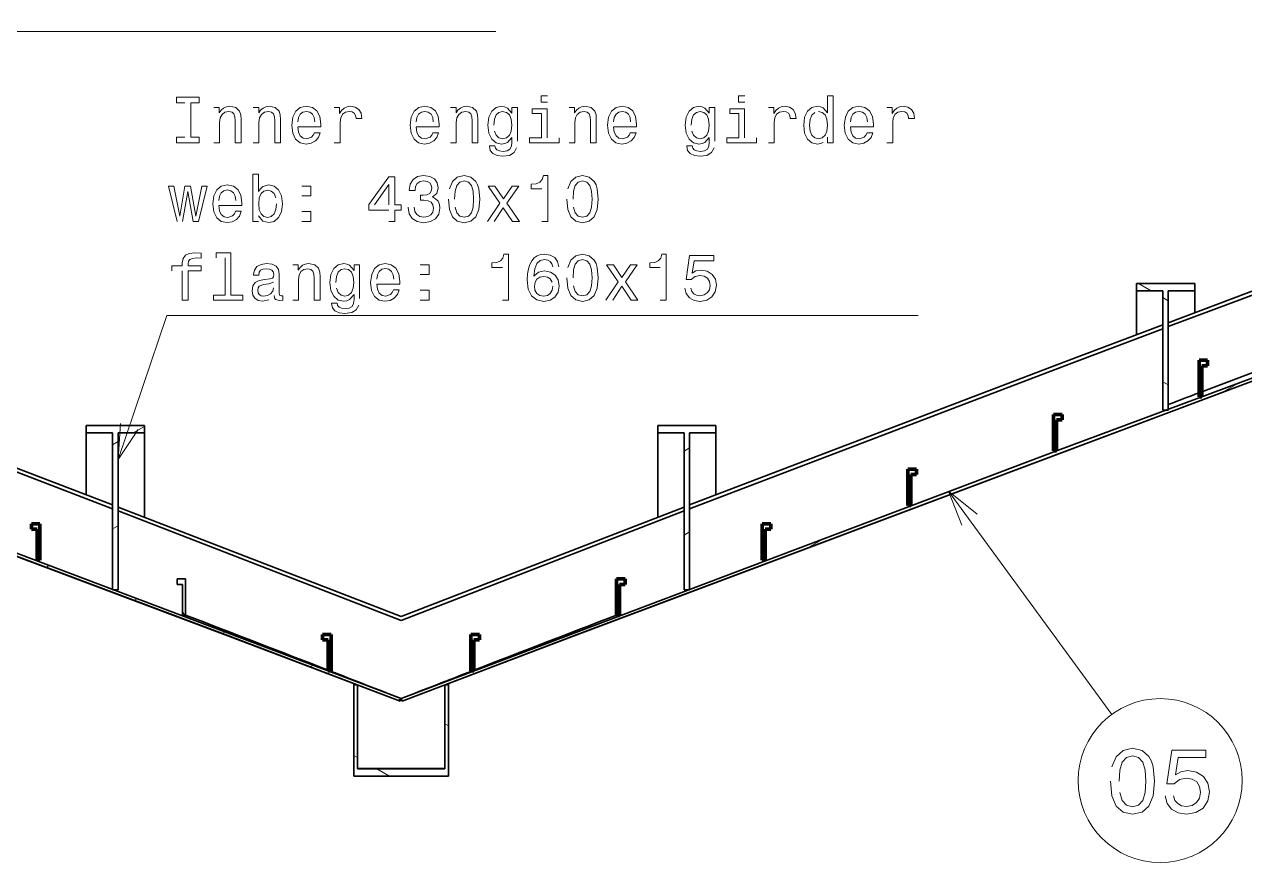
# Model space of a CAD drawing. Extents: x 4.9 to 101.6, y 45 to 121.
# Drawn here: x 47.74 to 76.24, y 44.98 to 64.55 of the extents above; entities that cross this region are included whole.
import ezdxf

# ---------------------------------------------------------------- set-up
doc = ezdxf.new("R2010")
doc.units = 0

msp = doc.modelspace()

# ---------------------------------------------------------------- linework, layer by layer
at = {"color": 7, "lineweight": 35}
for points in [[(74.458, 57.586), (76.678, 58.423), (77.482, 58.79), (77.942, 59.144), (78.662, 59.937), (79.335, 60.787), (84.398, 67.37), (90.04, 74.906)], [(74.458, 57.496), (76.584, 58.296), (77.491, 58.697), (78.093, 59.171), (78.807, 59.98), (79.417, 60.754), (84.561, 67.444), (90.125, 74.878)], [(21.276, 74.167), (30.406, 61.872), (32.522, 59.101), (33.521, 57.915), (34.372, 57.199), (35.034, 56.842), (36.263, 56.366), (52.554, 50.255), (56.513, 48.746)], [(21.276, 74.167), (30.406, 61.872), (32.522, 59.101), (33.521, 57.915), (34.372, 57.199), (35.034, 56.842), (36.263, 56.366), (52.552, 50.256), (56.513, 48.746)], [(21.331, 74.207), (30.46, 61.913), (32.597, 59.115), (33.582, 57.95), (34.276, 57.346), (34.99, 56.937), (35.975, 56.546), (41.207, 54.6), (56.538, 48.81)], [(21.331, 74.207), (30.46, 61.913), (32.597, 59.115), (33.582, 57.95), (34.276, 57.346), (34.99, 56.937), (35.975, 56.546), (41.207, 54.6), (56.538, 48.81)], [(91.744, 74.207), (82.615, 61.913), (80.479, 59.115), (79.493, 57.95), (78.8, 57.346), (78.086, 56.937), (77.101, 56.546), (71.868, 54.6), (56.538, 48.81)], [(91.744, 74.207), (82.615, 61.913), (80.479, 59.115), (79.493, 57.95), (78.8, 57.346), (78.086, 56.937), (77.101, 56.546), (71.868, 54.6), (56.538, 48.81)], [(91.799, 74.167), (82.67, 61.872), (80.553, 59.101), (79.555, 57.915), (78.703, 57.199), (78.042, 56.842), (76.812, 56.366), (60.521, 50.255), (56.562, 48.746)], [(91.799, 74.167), (82.67, 61.872), (80.553, 59.101), (79.555, 57.915), (78.703, 57.199), (78.042, 56.842), (76.812, 56.366), (60.526, 50.257), (56.562, 48.746)], [(38.745, 57.538), (45.564, 54.952), (49.799, 53.331)], [(38.745, 57.447), (45.741, 54.794), (49.799, 53.24)], [(63.276, 53.331), (72.02, 56.665), (74.33, 57.538)], [(63.276, 53.24), (71.98, 56.559), (74.33, 57.447)], [(75.244, 55.975), (77.134, 56.686), (77.225, 56.721), (77.668, 56.895), (77.899, 56.996), (78.087, 57.086), (78.273, 57.185), (78.437, 57.281), (78.578, 57.371)]]:
    msp.add_lwpolyline(points, dxfattribs=at)
at = {"color": 5, "lineweight": 13}
for points in [[(38.745, 57.576), (41.207, 64.388), (58.75, 64.388)], [(51.486, 61.918), (51.29, 61.918), (51.29, 61.79), (51.823, 61.79), (51.823, 61.918), (51.627, 61.918), (51.627, 62.724), (51.823, 62.724), (51.823, 62.852), (51.29, 62.852), (51.29, 62.724), (51.486, 62.724)], [(59.954, 62.889), (59.812, 62.889), (59.812, 62.736), (59.954, 62.736)], [(64.564, 62.889), (64.422, 62.889), (64.422, 62.736), (64.564, 62.736)], [(66.497, 61.917), (66.497, 61.79), (66.632, 61.79), (66.632, 62.889), (66.498, 62.889), (66.498, 62.486), (66.396, 62.603), (66.333, 62.63), (66.261, 62.641), (66.131, 62.61), (66.03, 62.525), (65.964, 62.387), (65.941, 62.202), (65.964, 62.016), (66.03, 61.877), (66.131, 61.79), (66.261, 61.76), (66.333, 61.771), (66.397, 61.799)], [(52.162, 61.79), (52.297, 61.79), (52.297, 62.264), (52.31, 62.373), (52.355, 62.453), (52.424, 62.502), (52.516, 62.52), (52.589, 62.505), (52.635, 62.463), (52.658, 62.395), (52.666, 62.303), (52.666, 61.79), (52.8, 61.79), (52.8, 62.33), (52.794, 62.439), (52.767, 62.529), (52.676, 62.612), (52.535, 62.641), (52.457, 62.63), (52.392, 62.601), (52.335, 62.552), (52.29, 62.486), (52.29, 62.612), (52.162, 62.612)], [(53.084, 61.79), (53.219, 61.79), (53.219, 62.264), (53.232, 62.373), (53.277, 62.453), (53.346, 62.502), (53.438, 62.52), (53.511, 62.505), (53.557, 62.463), (53.58, 62.395), (53.588, 62.303), (53.588, 61.79), (53.722, 61.79), (53.722, 62.33), (53.716, 62.439), (53.689, 62.529), (53.598, 62.612), (53.457, 62.641), (53.379, 62.63), (53.314, 62.601), (53.257, 62.552), (53.212, 62.486), (53.212, 62.612), (53.084, 62.612)], [(54.124, 62.162), (54.663, 62.162), (54.664, 62.225), (54.64, 62.401), (54.572, 62.532), (54.465, 62.612), (54.323, 62.641), (54.183, 62.61), (54.076, 62.525), (54.007, 62.385), (53.983, 62.202), (54.006, 62.013), (54.075, 61.875), (54.18, 61.79), (54.318, 61.76), (54.438, 61.78), (54.536, 61.832), (54.608, 61.915), (54.649, 62.025), (54.516, 62.025), (54.488, 61.964), (54.448, 61.918), (54.335, 61.881), (54.248, 61.898), (54.182, 61.952), (54.139, 62.039), (54.124, 62.157)], [(54.124, 62.275), (54.141, 62.381), (54.182, 62.459), (54.245, 62.506), (54.327, 62.523), (54.409, 62.506), (54.471, 62.459), (54.51, 62.381), (54.523, 62.275)], [(54.978, 61.79), (55.113, 61.79), (55.113, 62.26), (55.127, 62.373), (55.168, 62.454), (55.236, 62.503), (55.326, 62.52), (55.393, 62.509), (55.444, 62.479), (55.474, 62.427), (55.485, 62.356), (55.622, 62.356), (55.603, 62.48), (55.553, 62.569), (55.468, 62.623), (55.353, 62.641), (55.275, 62.629), (55.208, 62.598), (55.148, 62.546), (55.101, 62.476), (55.101, 62.612), (54.978, 62.612)], [(56.89, 62.162), (57.429, 62.162), (57.43, 62.225), (57.406, 62.401), (57.338, 62.532), (57.231, 62.612), (57.089, 62.641), (56.949, 62.61), (56.842, 62.525), (56.773, 62.385), (56.749, 62.202), (56.772, 62.013), (56.841, 61.875), (56.946, 61.79), (57.084, 61.76), (57.204, 61.78), (57.302, 61.832), (57.374, 61.915), (57.415, 62.025), (57.282, 62.025), (57.254, 61.964), (57.214, 61.918), (57.101, 61.881), (57.014, 61.898), (56.948, 61.952), (56.905, 62.039), (56.89, 62.157)], [(56.89, 62.275), (56.906, 62.381), (56.948, 62.459), (57.011, 62.506), (57.093, 62.523), (57.174, 62.506), (57.237, 62.459), (57.276, 62.381), (57.289, 62.275)], [(57.694, 61.79), (57.828, 61.79), (57.828, 62.264), (57.842, 62.373), (57.887, 62.453), (57.956, 62.502), (58.047, 62.52), (58.121, 62.505), (58.167, 62.463), (58.19, 62.395), (58.198, 62.303), (58.198, 61.79), (58.332, 61.79), (58.332, 62.33), (58.326, 62.439), (58.299, 62.529), (58.208, 62.612), (58.067, 62.641), (57.989, 62.63), (57.923, 62.601), (57.867, 62.552), (57.822, 62.486), (57.822, 62.612), (57.694, 62.612)], [(59.256, 61.826), (59.256, 62.612), (59.127, 62.612), (59.127, 62.479), (59.022, 62.6), (58.957, 62.63), (58.885, 62.641), (58.755, 62.61), (58.654, 62.525), (58.588, 62.387), (58.565, 62.202), (58.588, 62.015), (58.654, 61.877), (58.755, 61.79), (58.885, 61.76), (58.959, 61.771), (59.02, 61.799), (59.127, 61.915), (59.127, 61.799), (59.115, 61.707), (59.081, 61.641), (59.017, 61.603), (58.92, 61.589), (58.836, 61.598), (58.776, 61.621), (58.741, 61.661), (58.731, 61.715), (58.6, 61.715), (58.6, 61.708), (58.62, 61.61), (58.682, 61.537), (58.78, 61.489), (58.913, 61.473), (59.072, 61.495), (59.178, 61.56), (59.237, 61.672)], [(58.704, 62.202), (58.718, 62.338), (58.76, 62.439), (58.824, 62.499), (58.91, 62.52), (59, 62.499), (59.067, 62.439), (59.109, 62.338), (59.124, 62.202), (59.109, 62.062), (59.067, 61.963), (59, 61.901), (58.91, 61.881), (58.824, 61.901), (58.76, 61.963), (58.718, 62.064)], [(59.95, 61.903), (59.95, 62.584), (59.603, 62.584), (59.603, 62.47), (59.815, 62.47), (59.815, 61.903), (59.539, 61.903), (59.539, 61.79), (60.228, 61.79), (60.228, 61.903)], [(60.46, 61.79), (60.594, 61.79), (60.594, 62.264), (60.608, 62.373), (60.653, 62.453), (60.721, 62.502), (60.813, 62.52), (60.887, 62.505), (60.933, 62.463), (60.956, 62.395), (60.963, 62.303), (60.963, 61.79), (61.098, 61.79), (61.098, 62.33), (61.092, 62.439), (61.065, 62.529), (60.974, 62.612), (60.833, 62.641), (60.755, 62.63), (60.689, 62.601), (60.633, 62.552), (60.588, 62.486), (60.588, 62.612), (60.46, 62.612)], [(61.5, 62.162), (62.039, 62.162), (62.04, 62.225), (62.016, 62.401), (61.948, 62.532), (61.841, 62.612), (61.699, 62.641), (61.559, 62.61), (61.452, 62.525), (61.383, 62.385), (61.359, 62.202), (61.382, 62.013), (61.45, 61.875), (61.556, 61.79), (61.694, 61.76), (61.813, 61.78), (61.911, 61.832), (61.983, 61.915), (62.025, 62.025), (61.892, 62.025), (61.864, 61.964), (61.824, 61.918), (61.711, 61.881), (61.624, 61.898), (61.558, 61.952), (61.515, 62.039), (61.5, 62.157)], [(61.5, 62.275), (61.516, 62.381), (61.558, 62.459), (61.62, 62.506), (61.703, 62.523), (61.784, 62.506), (61.847, 62.459), (61.885, 62.381), (61.899, 62.275)], [(63.866, 61.826), (63.866, 62.612), (63.737, 62.612), (63.737, 62.479), (63.631, 62.6), (63.567, 62.63), (63.495, 62.641), (63.365, 62.61), (63.264, 62.525), (63.198, 62.387), (63.175, 62.202), (63.198, 62.015), (63.264, 61.877), (63.365, 61.79), (63.495, 61.76), (63.569, 61.771), (63.63, 61.799), (63.737, 61.915), (63.737, 61.799), (63.725, 61.707), (63.691, 61.641), (63.627, 61.603), (63.53, 61.589), (63.446, 61.598), (63.386, 61.621), (63.351, 61.661), (63.34, 61.715), (63.21, 61.715), (63.21, 61.708), (63.23, 61.61), (63.291, 61.537), (63.389, 61.489), (63.523, 61.473), (63.682, 61.495), (63.788, 61.56), (63.847, 61.672)], [(63.314, 62.202), (63.328, 62.338), (63.369, 62.439), (63.434, 62.499), (63.52, 62.52), (63.61, 62.499), (63.677, 62.439), (63.719, 62.338), (63.734, 62.202), (63.719, 62.062), (63.677, 61.963), (63.61, 61.901), (63.52, 61.881), (63.434, 61.901), (63.369, 61.963), (63.328, 62.064)], [(64.559, 61.903), (64.559, 62.584), (64.213, 62.584), (64.213, 62.47), (64.425, 62.47), (64.425, 61.903), (64.149, 61.903), (64.149, 61.79), (64.838, 61.79), (64.838, 61.903)], [(65.12, 61.79), (65.255, 61.79), (65.255, 62.26), (65.269, 62.373), (65.31, 62.454), (65.377, 62.503), (65.468, 62.52), (65.535, 62.509), (65.586, 62.479), (65.616, 62.427), (65.627, 62.356), (65.763, 62.356), (65.745, 62.48), (65.694, 62.569), (65.61, 62.623), (65.495, 62.641), (65.417, 62.629), (65.35, 62.598), (65.29, 62.546), (65.243, 62.476), (65.243, 62.612), (65.12, 62.612)], [(66.284, 62.52), (66.373, 62.499), (66.44, 62.439), (66.48, 62.339), (66.495, 62.202), (66.48, 62.062), (66.44, 61.963), (66.373, 61.901), (66.284, 61.881), (66.2, 61.901), (66.135, 61.963), (66.093, 62.064), (66.079, 62.202), (66.093, 62.338), (66.135, 62.437), (66.2, 62.499)], [(67.031, 62.162), (67.57, 62.162), (67.572, 62.225), (67.547, 62.401), (67.48, 62.532), (67.373, 62.612), (67.23, 62.641), (67.091, 62.61), (66.984, 62.525), (66.915, 62.385), (66.89, 62.202), (66.913, 62.013), (66.982, 61.875), (67.088, 61.79), (67.226, 61.76), (67.345, 61.78), (67.443, 61.832), (67.515, 61.915), (67.557, 62.025), (67.423, 62.025), (67.396, 61.964), (67.356, 61.918), (67.243, 61.881), (67.155, 61.898), (67.09, 61.952), (67.047, 62.039), (67.031, 62.157)], [(67.031, 62.275), (67.048, 62.381), (67.09, 62.459), (67.152, 62.506), (67.235, 62.523), (67.316, 62.506), (67.379, 62.459), (67.417, 62.381), (67.431, 62.275)], [(67.886, 61.79), (68.021, 61.79), (68.021, 62.26), (68.035, 62.373), (68.076, 62.454), (68.143, 62.503), (68.234, 62.52), (68.301, 62.509), (68.352, 62.479), (68.382, 62.427), (68.393, 62.356), (68.529, 62.356), (68.511, 62.48), (68.46, 62.569), (68.376, 62.623), (68.261, 62.641), (68.183, 62.629), (68.116, 62.598), (68.056, 62.546), (68.008, 62.476), (68.008, 62.612), (67.886, 62.612)], [(53.211, 60.08), (53.31, 59.962), (53.447, 59.924), (53.575, 59.953), (53.678, 60.041), (53.742, 60.18), (53.767, 60.365), (53.742, 60.551), (53.676, 60.688), (53.575, 60.774), (53.447, 60.805), (53.312, 60.765), (53.257, 60.716), (53.211, 60.65), (53.211, 61.053), (53.076, 61.053), (53.076, 59.953), (53.211, 59.953)], [(56.251, 59.953), (56.389, 59.953), (56.389, 60.217), (56.54, 60.217), (56.54, 60.339), (56.389, 60.339), (56.389, 60.993), (56.249, 60.993), (55.784, 60.351), (55.784, 60.217), (56.251, 60.217)], [(56.703, 60.287), (56.703, 60.276), (56.727, 60.129), (56.799, 60.019), (56.913, 59.949), (57.063, 59.923), (57.222, 59.949), (57.341, 60.016), (57.418, 60.123), (57.446, 60.261), (57.433, 60.351), (57.4, 60.425), (57.344, 60.482), (57.271, 60.523), (57.371, 60.606), (57.406, 60.737), (57.383, 60.857), (57.317, 60.947), (57.21, 61.004), (57.063, 61.024), (56.925, 60.999), (56.819, 60.932), (56.75, 60.825), (56.727, 60.682), (56.727, 60.672), (56.864, 60.672), (56.876, 60.77), (56.916, 60.84), (56.98, 60.883), (57.07, 60.898), (57.15, 60.886), (57.208, 60.854), (57.243, 60.802), (57.257, 60.731), (57.243, 60.656), (57.207, 60.606), (57.142, 60.575), (57.055, 60.566), (56.995, 60.567), (56.995, 60.446), (57.07, 60.449), (57.167, 60.436), (57.239, 60.399), (57.282, 60.339), (57.297, 60.261), (57.28, 60.172), (57.236, 60.106), (57.165, 60.065), (57.072, 60.051), (56.975, 60.067), (56.905, 60.113), (56.861, 60.186), (56.844, 60.287)], [(57.642, 60.472), (57.665, 60.232), (57.737, 60.06), (57.851, 59.956), (58.011, 59.923), (58.168, 59.956), (58.283, 60.06), (58.354, 60.232), (58.378, 60.472), (58.354, 60.711), (58.325, 60.806), (58.283, 60.884), (58.168, 60.989), (58.011, 61.024), (57.851, 60.989), (57.737, 60.883), (57.665, 60.711)], [(59.827, 59.953), (59.966, 59.953), (59.966, 61.024), (59.862, 61.024), (59.835, 60.93), (59.78, 60.868), (59.695, 60.831), (59.579, 60.819), (59.579, 60.71), (59.827, 60.71)], [(60.408, 60.472), (60.431, 60.232), (60.502, 60.06), (60.617, 59.956), (60.777, 59.923), (60.934, 59.956), (61.049, 60.06), (61.12, 60.232), (61.144, 60.472), (61.12, 60.711), (61.091, 60.806), (61.049, 60.884), (60.934, 60.989), (60.777, 61.024), (60.617, 60.989), (60.502, 60.883), (60.431, 60.711)], [(51.434, 59.953), (51.557, 60.652), (51.679, 59.953), (51.808, 59.953), (52.01, 60.776), (51.88, 60.776), (51.744, 60.077), (51.623, 60.776), (51.489, 60.776), (51.368, 60.077), (51.232, 60.776), (51.104, 60.776), (51.306, 59.953)], [(52.28, 60.325), (52.819, 60.325), (52.82, 60.388), (52.796, 60.564), (52.728, 60.696), (52.621, 60.776), (52.479, 60.805), (52.339, 60.774), (52.232, 60.688), (52.163, 60.549), (52.139, 60.365), (52.162, 60.177), (52.231, 60.039), (52.336, 59.953), (52.474, 59.924), (52.594, 59.944), (52.692, 59.996), (52.764, 60.079), (52.805, 60.189), (52.672, 60.189), (52.644, 60.128), (52.604, 60.082), (52.491, 60.045), (52.404, 60.062), (52.338, 60.116), (52.295, 60.203), (52.28, 60.321)], [(54.217, 60.547), (54.428, 60.547), (54.428, 60.776), (54.217, 60.776)], [(55.913, 60.339), (56.251, 60.815), (56.251, 60.339)], [(57.789, 60.472), (57.801, 60.658), (57.839, 60.791), (57.908, 60.869), (58.011, 60.897), (58.112, 60.869), (58.181, 60.791), (58.219, 60.658), (58.231, 60.472), (58.219, 60.286), (58.181, 60.152), (58.112, 60.074), (58.011, 60.048), (57.908, 60.074), (57.839, 60.152), (57.801, 60.286)], [(58.714, 59.953), (58.925, 60.273), (59.142, 59.953), (59.305, 59.953), (59.011, 60.377), (59.288, 60.776), (59.132, 60.776), (58.931, 60.477), (58.731, 60.776), (58.571, 60.776), (58.844, 60.376), (58.556, 59.953)], [(60.555, 60.472), (60.567, 60.658), (60.605, 60.791), (60.674, 60.869), (60.777, 60.897), (60.878, 60.869), (60.947, 60.791), (60.985, 60.658), (60.997, 60.472), (60.985, 60.286), (60.947, 60.152), (60.878, 60.074), (60.777, 60.048), (60.674, 60.074), (60.605, 60.152), (60.567, 60.286)], [(52.28, 60.439), (52.297, 60.544), (52.338, 60.623), (52.401, 60.67), (52.483, 60.687), (52.565, 60.67), (52.627, 60.623), (52.666, 60.544), (52.679, 60.439)], [(53.629, 60.365), (53.614, 60.227), (53.572, 60.126), (53.506, 60.065), (53.424, 60.045), (53.333, 60.065), (53.268, 60.126), (53.226, 60.226), (53.212, 60.365), (53.226, 60.503), (53.268, 60.603), (53.333, 60.662), (53.424, 60.684), (53.506, 60.662), (53.572, 60.601), (53.614, 60.502)], [(54.217, 59.953), (54.428, 59.953), (54.428, 60.181), (54.217, 60.181)], [(51.427, 58.797), (51.427, 58.117), (51.561, 58.117), (51.561, 58.797), (51.868, 58.797), (51.868, 58.912), (51.561, 58.912), (51.561, 58.962), (51.572, 59.024), (51.607, 59.065), (51.667, 59.089), (51.753, 59.099), (51.868, 59.093), (51.868, 59.209), (51.722, 59.217), (51.591, 59.203), (51.499, 59.161), (51.444, 59.089), (51.427, 58.987), (51.427, 58.912), (51.18, 58.912), (51.18, 58.797)], [(52.43, 59.103), (52.43, 58.23), (52.153, 58.23), (52.153, 58.117), (52.84, 58.117), (52.84, 58.23), (52.565, 58.23), (52.565, 59.217), (52.218, 59.217), (52.218, 59.103)], [(58.905, 58.117), (59.044, 58.117), (59.044, 59.187), (58.94, 59.187), (58.913, 59.094), (58.858, 59.031), (58.773, 58.995), (58.657, 58.982), (58.657, 58.874), (58.905, 58.874)], [(60.222, 58.893), (60.193, 59.017), (60.126, 59.109), (60.022, 59.168), (59.887, 59.187), (59.796, 59.177), (59.718, 59.148), (59.649, 59.1), (59.591, 59.033), (59.545, 58.949), (59.512, 58.846), (59.49, 58.725), (59.484, 58.589), (59.509, 58.371), (59.584, 58.213), (59.705, 58.118), (59.87, 58.086), (60.019, 58.114), (60.132, 58.186), (60.205, 58.299), (60.231, 58.443), (60.205, 58.589), (60.135, 58.7), (60.026, 58.771), (59.891, 58.795), (59.746, 58.765), (59.637, 58.677), (59.66, 58.846), (59.709, 58.967), (59.784, 59.039), (59.888, 59.063), (59.965, 59.051), (60.023, 59.019), (60.061, 58.965), (60.081, 58.893)], [(60.408, 58.636), (60.431, 58.396), (60.502, 58.224), (60.617, 58.12), (60.777, 58.086), (60.934, 58.12), (61.049, 58.224), (61.12, 58.396), (61.144, 58.636), (61.12, 58.875), (61.091, 58.97), (61.049, 59.048), (60.934, 59.152), (60.777, 59.187), (60.617, 59.152), (60.502, 59.047), (60.431, 58.875)], [(60.555, 58.636), (60.567, 58.821), (60.605, 58.955), (60.674, 59.033), (60.777, 59.06), (60.878, 59.033), (60.947, 58.955), (60.985, 58.821), (60.997, 58.636), (60.985, 58.449), (60.947, 58.316), (60.878, 58.238), (60.777, 58.212), (60.674, 58.238), (60.605, 58.316), (60.567, 58.449)], [(62.593, 58.117), (62.732, 58.117), (62.732, 59.187), (62.628, 59.187), (62.601, 59.094), (62.546, 59.031), (62.461, 58.995), (62.345, 58.982), (62.345, 58.874), (62.593, 58.874)], [(63.163, 58.394), (63.196, 58.269), (63.271, 58.171), (63.382, 58.109), (63.523, 58.086), (63.677, 58.114), (63.798, 58.189), (63.875, 58.308), (63.904, 58.462), (63.878, 58.604), (63.804, 58.716), (63.69, 58.788), (63.541, 58.814), (63.426, 58.795), (63.337, 58.745), (63.38, 59.031), (63.846, 59.031), (63.846, 59.157), (63.278, 59.157), (63.193, 58.593), (63.316, 58.593), (63.405, 58.665), (63.518, 58.691), (63.616, 58.674), (63.691, 58.625), (63.739, 58.55), (63.755, 58.454), (63.739, 58.357), (63.69, 58.282), (63.615, 58.235), (63.518, 58.218), (63.437, 58.229), (63.374, 58.264), (63.328, 58.319), (63.305, 58.394)], [(53.572, 58.224), (53.572, 58.22), (53.58, 58.167), (53.603, 58.131), (53.699, 58.102), (53.774, 58.114), (53.774, 58.218), (53.742, 58.213), (53.699, 58.233), (53.692, 58.295), (53.692, 58.72), (53.673, 58.829), (53.62, 58.906), (53.526, 58.952), (53.395, 58.968), (53.266, 58.95), (53.171, 58.898), (53.111, 58.817), (53.091, 58.71), (53.091, 58.7), (53.212, 58.7), (53.223, 58.765), (53.257, 58.811), (53.312, 58.838), (53.39, 58.849), (53.465, 58.841), (53.519, 58.818), (53.551, 58.779), (53.562, 58.723), (53.555, 58.659), (53.531, 58.627), (53.47, 58.612), (53.355, 58.599), (53.223, 58.572), (53.13, 58.523), (53.075, 58.446), (53.058, 58.333), (53.073, 58.232), (53.121, 58.157), (53.197, 58.109), (53.303, 58.092), (53.445, 58.125)], [(54.006, 58.117), (54.141, 58.117), (54.141, 58.592), (54.154, 58.7), (54.199, 58.78), (54.268, 58.829), (54.36, 58.847), (54.433, 58.832), (54.479, 58.791), (54.502, 58.722), (54.51, 58.63), (54.51, 58.117), (54.644, 58.117), (54.644, 58.658), (54.638, 58.766), (54.611, 58.857), (54.52, 58.939), (54.379, 58.968), (54.301, 58.958), (54.235, 58.929), (54.179, 58.88), (54.134, 58.814), (54.134, 58.939), (54.006, 58.939)], [(55.568, 58.154), (55.568, 58.939), (55.439, 58.939), (55.439, 58.806), (55.334, 58.927), (55.269, 58.958), (55.197, 58.968), (55.067, 58.938), (54.966, 58.852), (54.9, 58.714), (54.877, 58.529), (54.9, 58.342), (54.966, 58.204), (55.067, 58.117), (55.197, 58.088), (55.271, 58.099), (55.332, 58.126), (55.439, 58.243), (55.439, 58.126), (55.427, 58.034), (55.393, 57.968), (55.329, 57.93), (55.233, 57.916), (55.148, 57.926), (55.089, 57.948), (55.053, 57.988), (55.043, 58.042), (54.912, 58.042), (54.912, 58.036), (54.932, 57.938), (54.994, 57.864), (55.092, 57.817), (55.225, 57.8), (55.384, 57.823), (55.49, 57.887), (55.55, 57.999)], [(55.017, 58.529), (55.03, 58.665), (55.072, 58.766), (55.136, 58.826), (55.222, 58.847), (55.312, 58.826), (55.38, 58.766), (55.421, 58.665), (55.436, 58.529), (55.421, 58.39), (55.38, 58.29), (55.312, 58.229), (55.222, 58.209), (55.136, 58.229), (55.072, 58.29), (55.03, 58.391)], [(55.968, 58.489), (56.507, 58.489), (56.508, 58.552), (56.484, 58.728), (56.416, 58.86), (56.309, 58.939), (56.167, 58.968), (56.027, 58.938), (55.92, 58.852), (55.851, 58.713), (55.827, 58.529), (55.85, 58.341), (55.919, 58.203), (56.024, 58.117), (56.162, 58.088), (56.282, 58.108), (56.38, 58.16), (56.452, 58.243), (56.493, 58.353), (56.36, 58.353), (56.332, 58.292), (56.292, 58.246), (56.179, 58.209), (56.092, 58.226), (56.026, 58.279), (55.983, 58.367), (55.968, 58.485)], [(55.968, 58.602), (55.984, 58.708), (56.026, 58.786), (56.089, 58.834), (56.171, 58.851), (56.253, 58.834), (56.315, 58.786), (56.354, 58.708), (56.367, 58.602)], [(56.983, 58.711), (57.194, 58.711), (57.194, 58.939), (56.983, 58.939)], [(61.48, 58.117), (61.691, 58.437), (61.908, 58.117), (62.071, 58.117), (61.777, 58.541), (62.054, 58.939), (61.898, 58.939), (61.697, 58.641), (61.496, 58.939), (61.337, 58.939), (61.61, 58.54), (61.322, 58.117)], [(53.557, 58.405), (53.539, 58.325), (53.49, 58.264), (53.416, 58.224), (53.326, 58.21), (53.268, 58.218), (53.226, 58.243), (53.2, 58.285), (53.193, 58.345), (53.199, 58.399), (53.223, 58.437), (53.321, 58.48), (53.445, 58.498), (53.557, 58.535)], [(60.083, 58.442), (60.066, 58.345), (60.023, 58.272), (59.954, 58.223), (59.868, 58.207), (59.778, 58.223), (59.709, 58.27), (59.665, 58.344), (59.651, 58.44), (59.666, 58.535), (59.709, 58.607), (59.78, 58.653), (59.875, 58.67), (59.957, 58.653), (60.023, 58.609), (60.066, 58.537)], [(56.983, 58.117), (57.194, 58.117), (57.194, 58.345), (56.983, 58.345)], [(49.927, 54.389), (51.07, 57.756), (68.613, 57.756)], [(49.982, 55.237), (49.927, 54.389), (50.399, 55.096)], [(69.99, 53.117), (69.327, 53.65), (69.634, 52.857)], [(73.106, 46.877), (73.138, 46.54), (73.239, 46.3), (73.4, 46.155), (73.623, 46.107), (73.844, 46.155), (74.005, 46.3), (74.103, 46.54), (74.138, 46.877), (74.103, 47.212), (74.063, 47.345), (74.005, 47.454), (73.844, 47.6), (73.623, 47.649), (73.4, 47.6), (73.239, 47.452), (73.138, 47.212)], [(74.382, 46.538), (74.429, 46.363), (74.534, 46.225), (74.689, 46.14), (74.886, 46.107), (75.102, 46.146), (75.272, 46.251), (75.379, 46.418), (75.42, 46.633), (75.383, 46.832), (75.28, 46.989), (75.12, 47.089), (74.912, 47.126), (74.751, 47.1), (74.626, 47.029), (74.687, 47.43), (75.338, 47.43), (75.338, 47.606), (74.543, 47.606), (74.425, 46.817), (74.596, 46.817), (74.721, 46.918), (74.879, 46.954), (75.017, 46.931), (75.122, 46.862), (75.188, 46.757), (75.212, 46.622), (75.188, 46.487), (75.12, 46.382), (75.015, 46.315), (74.879, 46.292), (74.766, 46.307), (74.678, 46.356), (74.614, 46.433), (74.581, 46.538)], [(73.312, 46.877), (73.329, 47.137), (73.383, 47.323), (73.479, 47.432), (73.623, 47.471), (73.765, 47.432), (73.861, 47.323), (73.915, 47.137), (73.932, 46.877), (73.915, 46.616), (73.861, 46.429), (73.765, 46.32), (73.623, 46.283), (73.479, 46.32), (73.383, 46.429), (73.329, 46.616)]]:
    msp.add_lwpolyline(points, dxfattribs=at)
at = {"color": 7, "lineweight": 35, "ltscale": 0.08}
for points in [[(73.714, 58.503), (75.074, 58.503)], [(73.714, 58.503), (75.074, 58.503)], [(49.183, 55.187), (50.543, 55.187)], [(49.183, 55.187), (50.543, 55.187)], [(62.532, 55.187), (63.893, 55.187)], [(62.532, 55.187), (63.893, 55.187)]]:
    msp.add_lwpolyline(points, dxfattribs=at)
at = {"color": 7, "lineweight": 35, "ltscale": 0.01}
for points in [[(73.714, 58.333), (73.714, 58.503)], [(73.714, 58.333), (73.714, 58.503)], [(75.074, 58.333), (75.074, 58.503)], [(75.074, 58.333), (75.074, 58.503)], [(49.183, 55.016), (49.183, 55.187)], [(49.183, 55.016), (49.183, 55.187)], [(50.543, 55.016), (50.543, 55.187)], [(50.543, 55.016), (50.543, 55.187)], [(62.532, 55.016), (62.532, 55.187)], [(62.532, 55.016), (62.532, 55.187)], [(63.893, 55.016), (63.893, 55.187)], [(63.893, 55.016), (63.893, 55.187)]]:
    msp.add_lwpolyline(points, dxfattribs=at)
at = {"color": 7, "lineweight": 13, "ltscale": 0.02}
for points in [[(74.055, 58.333), (73.76, 58.503)], [(74.055, 58.333), (73.76, 58.503)], [(56.269, 47.001), (55.974, 47.171)], [(56.269, 47.001), (55.974, 47.171)]]:
    msp.add_lwpolyline(points, dxfattribs=at)
at = {"color": 7, "lineweight": 35, "ltscale": 0.03625}
for points in [[(73.714, 58.333), (74.33, 58.333)], [(73.714, 58.333), (74.33, 58.333)], [(74.458, 58.333), (75.074, 58.333)], [(74.458, 58.333), (75.074, 58.333)], [(49.183, 55.016), (49.799, 55.016)], [(49.183, 55.016), (49.799, 55.016)], [(49.927, 55.016), (50.543, 55.016)], [(49.927, 55.016), (50.543, 55.016)], [(62.532, 55.016), (63.149, 55.016)], [(62.532, 55.016), (63.149, 55.016)], [(63.276, 55.016), (63.893, 55.016)], [(63.276, 55.016), (63.893, 55.016)]]:
    msp.add_lwpolyline(points, dxfattribs=at)
at = {"color": 7, "lineweight": 35, "ltscale": 0.060391}
msp.add_lwpolyline([(73.714, 57.306), (73.714, 58.333)], dxfattribs=at)
at = {"color": 7, "lineweight": 35, "ltscale": 0.164087}
for points in [[(74.33, 58.333), (74.33, 55.542)], [(74.33, 58.333), (74.33, 55.542)], [(74.458, 58.333), (74.458, 55.542)], [(74.458, 58.333), (74.458, 55.542)]]:
    msp.add_lwpolyline(points, dxfattribs=at)
at = {"color": 7, "lineweight": 13, "ltscale": 0.00866}
for points in [[(74.458, 58.1), (74.33, 58.174)], [(74.458, 58.1), (74.33, 58.174)], [(74.458, 56.136), (74.33, 56.21)], [(74.458, 56.136), (74.33, 56.21)], [(49.799, 54.737), (49.927, 54.811)], [(49.799, 54.737), (49.927, 54.811)], [(63.149, 54.59), (63.276, 54.664)], [(63.149, 54.59), (63.276, 54.664)], [(49.799, 52.773), (49.927, 52.847)], [(49.799, 52.773), (49.927, 52.847)], [(63.149, 52.626), (63.276, 52.7)], [(63.149, 52.626), (63.276, 52.7)]]:
    msp.add_lwpolyline(points, dxfattribs=at)
at = {"color": 7, "lineweight": 35, "ltscale": 0.030209}
msp.add_lwpolyline([(75.074, 57.819), (75.074, 58.333)], dxfattribs=at)
at = {"color": 7, "lineweight": 140, "ltscale": 0.007143}
for points in [[(75.176, 56.587), (75.176, 56.709)], [(75.176, 56.709), (75.176, 56.587)], [(75.176, 56.466), (75.176, 56.587)], [(75.176, 56.587), (75.176, 56.466)], [(75.176, 56.344), (75.176, 56.466)], [(75.176, 56.466), (75.176, 56.344)], [(75.176, 56.223), (75.176, 56.344)], [(75.176, 56.344), (75.176, 56.223)], [(75.176, 56.101), (75.176, 56.223)], [(75.176, 56.223), (75.176, 56.101)], [(75.176, 55.98), (75.176, 56.101)], [(75.176, 56.101), (75.176, 55.98)], [(75.176, 55.858), (75.176, 55.98)], [(75.176, 55.98), (75.176, 55.858)], [(71.775, 55.32), (71.775, 55.442)], [(71.775, 55.442), (71.775, 55.32)], [(71.775, 55.199), (71.775, 55.32)], [(71.775, 55.32), (71.775, 55.199)], [(71.775, 55.077), (71.775, 55.199)], [(71.775, 55.199), (71.775, 55.077)], [(71.775, 54.956), (71.775, 55.077)], [(71.775, 55.077), (71.775, 54.956)], [(71.775, 54.834), (71.775, 54.956)], [(71.775, 54.956), (71.775, 54.834)], [(71.775, 54.713), (71.775, 54.834)], [(71.775, 54.834), (71.775, 54.713)], [(71.775, 54.592), (71.775, 54.713)], [(71.775, 54.713), (71.775, 54.592)], [(68.374, 54.047), (68.374, 54.169)], [(68.374, 54.169), (68.374, 54.047)], [(68.374, 53.926), (68.374, 54.047)], [(68.374, 54.047), (68.374, 53.926)], [(68.374, 53.804), (68.374, 53.926)], [(68.374, 53.926), (68.374, 53.804)], [(68.374, 53.683), (68.374, 53.804)], [(68.374, 53.804), (68.374, 53.683)], [(68.374, 53.561), (68.374, 53.683)], [(68.374, 53.683), (68.374, 53.561)], [(68.374, 53.44), (68.374, 53.561)], [(68.374, 53.561), (68.374, 53.44)], [(68.374, 53.318), (68.374, 53.44)], [(68.374, 53.44), (68.374, 53.318)], [(48.103, 52.889), (48.103, 52.768)], [(48.103, 52.768), (48.103, 52.889)], [(48.103, 52.768), (48.103, 52.646)], [(48.103, 52.646), (48.103, 52.768)], [(64.973, 52.768), (64.973, 52.889)], [(64.973, 52.889), (64.973, 52.768)], [(64.973, 52.646), (64.973, 52.768)], [(64.973, 52.768), (64.973, 52.646)], [(48.103, 52.646), (48.103, 52.525)], [(48.103, 52.525), (48.103, 52.646)], [(48.103, 52.525), (48.103, 52.403)], [(48.103, 52.403), (48.103, 52.525)], [(64.973, 52.525), (64.973, 52.646)], [(64.973, 52.646), (64.973, 52.525)], [(64.973, 52.403), (64.973, 52.525)], [(64.973, 52.525), (64.973, 52.403)], [(48.103, 52.403), (48.103, 52.282)], [(48.103, 52.282), (48.103, 52.403)], [(48.103, 52.282), (48.103, 52.16)], [(48.103, 52.16), (48.103, 52.282)], [(48.103, 52.16), (48.103, 52.039)], [(48.103, 52.039), (48.103, 52.16)], [(64.973, 52.282), (64.973, 52.403)], [(64.973, 52.403), (64.973, 52.282)], [(64.973, 52.16), (64.973, 52.282)], [(64.973, 52.282), (64.973, 52.16)], [(64.973, 52.039), (64.973, 52.16)], [(64.973, 52.16), (64.973, 52.039)], [(61.572, 51.481), (61.572, 51.603)], [(61.572, 51.603), (61.572, 51.481)], [(61.572, 51.36), (61.572, 51.481)], [(61.572, 51.481), (61.572, 51.36)], [(61.572, 51.238), (61.572, 51.36)], [(61.572, 51.36), (61.572, 51.238)], [(61.572, 51.117), (61.572, 51.238)], [(61.572, 51.238), (61.572, 51.117)], [(61.572, 50.995), (61.572, 51.117)], [(61.572, 51.117), (61.572, 50.995)], [(61.572, 50.874), (61.572, 50.995)], [(61.572, 50.995), (61.572, 50.874)], [(61.572, 50.752), (61.572, 50.874)], [(61.572, 50.874), (61.572, 50.752)], [(54.905, 50.309), (54.905, 50.188)], [(54.905, 50.188), (54.905, 50.309)], [(54.905, 50.188), (54.905, 50.066)], [(54.905, 50.066), (54.905, 50.188)], [(58.17, 50.188), (58.17, 50.309)], [(58.17, 50.309), (58.17, 50.188)], [(58.17, 50.066), (58.17, 50.188)], [(58.17, 50.188), (58.17, 50.066)], [(54.905, 50.066), (54.905, 49.945)], [(54.905, 49.945), (54.905, 50.066)], [(54.905, 49.945), (54.905, 49.823)], [(54.905, 49.823), (54.905, 49.945)], [(58.17, 49.945), (58.17, 50.066)], [(58.17, 50.066), (58.17, 49.945)], [(58.17, 49.823), (58.17, 49.945)], [(58.17, 49.945), (58.17, 49.823)], [(54.905, 49.823), (54.905, 49.702)], [(54.905, 49.702), (54.905, 49.823)], [(54.905, 49.702), (54.905, 49.58)], [(54.905, 49.58), (54.905, 49.702)], [(58.17, 49.702), (58.17, 49.823)], [(58.17, 49.823), (58.17, 49.702)], [(58.17, 49.58), (58.17, 49.702)], [(58.17, 49.702), (58.17, 49.58)], [(54.905, 49.58), (54.905, 49.459)], [(54.905, 49.459), (54.905, 49.58)], [(58.17, 49.459), (58.17, 49.58)], [(58.17, 49.58), (58.17, 49.459)]]:
    msp.add_lwpolyline(points, dxfattribs=at)
at = {"color": 7, "lineweight": 140, "ltscale": 0.01175}
for points in [[(75.176, 56.709), (75.376, 56.709)], [(75.376, 56.709), (75.176, 56.709)], [(71.775, 55.442), (71.975, 55.442)], [(71.975, 55.442), (71.775, 55.442)], [(68.374, 54.169), (68.574, 54.169)], [(68.574, 54.169), (68.374, 54.169)], [(47.903, 52.889), (48.103, 52.889)], [(48.103, 52.889), (47.903, 52.889)], [(64.973, 52.889), (65.173, 52.889)], [(65.173, 52.889), (64.973, 52.889)], [(61.572, 51.603), (61.771, 51.603)], [(61.771, 51.603), (61.572, 51.603)], [(54.705, 50.309), (54.905, 50.309)], [(54.905, 50.309), (54.705, 50.309)], [(58.17, 50.309), (58.37, 50.309)], [(58.37, 50.309), (58.17, 50.309)]]:
    msp.add_lwpolyline(points, dxfattribs=at)
at = {"color": 7, "lineweight": 35, "ltscale": 0.050002}
msp.add_lwpolyline([(75.176, 56.709), (75.176, 55.858)], dxfattribs=at)
msp.add_lwpolyline([(75.176, 56.709), (75.176, 55.858)], dxfattribs=at)
at = {"color": 7, "lineweight": 35, "ltscale": 0.01175}
for points in [[(75.376, 56.709), (75.176, 56.709)], [(75.376, 56.709), (75.176, 56.709)], [(71.975, 55.442), (71.775, 55.442)], [(71.975, 55.442), (71.775, 55.442)], [(68.574, 54.169), (68.374, 54.169)], [(68.574, 54.169), (68.374, 54.169)], [(47.903, 52.889), (48.103, 52.889)], [(47.903, 52.889), (48.103, 52.889)], [(65.173, 52.889), (64.973, 52.889)], [(65.173, 52.889), (64.973, 52.889)], [(51.304, 51.603), (51.504, 51.603)], [(51.304, 51.603), (51.504, 51.603)], [(61.771, 51.603), (61.572, 51.603)], [(61.771, 51.603), (61.572, 51.603)], [(54.705, 50.309), (54.905, 50.309)], [(54.705, 50.309), (54.905, 50.309)], [(58.37, 50.309), (58.17, 50.309)], [(58.37, 50.309), (58.17, 50.309)]]:
    msp.add_lwpolyline(points, dxfattribs=at)
at = {"color": 7, "lineweight": 140, "ltscale": 0.006086}
for points in [[(75.244, 56.583), (75.244, 56.479)], [(75.244, 56.479), (75.244, 56.583)], [(75.244, 56.479), (75.244, 56.376)], [(75.244, 56.376), (75.244, 56.479)], [(75.244, 56.376), (75.244, 56.272)], [(75.244, 56.272), (75.244, 56.376)], [(75.244, 56.272), (75.244, 56.169)], [(75.244, 56.169), (75.244, 56.272)], [(75.244, 56.169), (75.244, 56.065)], [(75.244, 56.065), (75.244, 56.169)], [(75.244, 56.065), (75.244, 55.962)], [(75.244, 55.962), (75.244, 56.065)], [(75.244, 55.962), (75.244, 55.858)], [(75.244, 55.858), (75.244, 55.962)], [(71.843, 55.316), (71.843, 55.213)], [(71.843, 55.213), (71.843, 55.316)], [(71.843, 55.213), (71.843, 55.109)], [(71.843, 55.109), (71.843, 55.213)], [(71.843, 55.109), (71.843, 55.006)], [(71.843, 55.006), (71.843, 55.109)], [(71.843, 55.006), (71.843, 54.902)], [(71.843, 54.902), (71.843, 55.006)], [(71.843, 54.902), (71.843, 54.799)], [(71.843, 54.799), (71.843, 54.902)], [(71.843, 54.799), (71.843, 54.695)], [(71.843, 54.695), (71.843, 54.799)], [(71.843, 54.695), (71.843, 54.592)], [(71.843, 54.592), (71.843, 54.695)], [(68.442, 54.043), (68.442, 53.939)], [(68.442, 53.939), (68.442, 54.043)], [(68.442, 53.939), (68.442, 53.836)], [(68.442, 53.836), (68.442, 53.939)], [(68.442, 53.836), (68.442, 53.732)], [(68.442, 53.732), (68.442, 53.836)], [(68.442, 53.732), (68.442, 53.629)], [(68.442, 53.629), (68.442, 53.732)], [(68.442, 53.629), (68.442, 53.525)], [(68.442, 53.525), (68.442, 53.629)], [(68.442, 53.525), (68.442, 53.422)], [(68.442, 53.422), (68.442, 53.525)], [(68.442, 53.422), (68.442, 53.318)], [(68.442, 53.318), (68.442, 53.422)], [(48.035, 52.66), (48.035, 52.763)], [(48.035, 52.763), (48.035, 52.66)], [(65.041, 52.763), (65.041, 52.66)], [(65.041, 52.66), (65.041, 52.763)], [(48.035, 52.556), (48.035, 52.66)], [(48.035, 52.66), (48.035, 52.556)], [(48.035, 52.453), (48.035, 52.556)], [(48.035, 52.556), (48.035, 52.453)], [(48.035, 52.349), (48.035, 52.453)], [(48.035, 52.453), (48.035, 52.349)], [(65.041, 52.66), (65.041, 52.556)], [(65.041, 52.556), (65.041, 52.66)], [(65.041, 52.556), (65.041, 52.453)], [(65.041, 52.453), (65.041, 52.556)], [(65.041, 52.453), (65.041, 52.349)], [(65.041, 52.349), (65.041, 52.453)], [(48.035, 52.246), (48.035, 52.349)], [(48.035, 52.349), (48.035, 52.246)], [(48.035, 52.142), (48.035, 52.246)], [(48.035, 52.246), (48.035, 52.142)], [(65.041, 52.349), (65.041, 52.246)], [(65.041, 52.246), (65.041, 52.349)], [(65.041, 52.246), (65.041, 52.142)], [(65.041, 52.142), (65.041, 52.246)], [(48.035, 52.039), (48.035, 52.142)], [(48.035, 52.142), (48.035, 52.039)], [(65.041, 52.142), (65.041, 52.039)], [(65.041, 52.039), (65.041, 52.142)], [(61.64, 51.477), (61.64, 51.373)], [(61.64, 51.373), (61.64, 51.477)], [(61.64, 51.373), (61.64, 51.27)], [(61.64, 51.27), (61.64, 51.373)], [(61.64, 51.27), (61.64, 51.166)], [(61.64, 51.166), (61.64, 51.27)], [(61.64, 51.166), (61.64, 51.063)], [(61.64, 51.063), (61.64, 51.166)], [(61.64, 51.063), (61.64, 50.959)], [(61.64, 50.959), (61.64, 51.063)], [(61.64, 50.959), (61.64, 50.856)], [(61.64, 50.856), (61.64, 50.959)], [(61.64, 50.856), (61.64, 50.752)], [(61.64, 50.752), (61.64, 50.856)], [(54.837, 50.08), (54.837, 50.183)], [(54.837, 50.183), (54.837, 50.08)], [(58.238, 50.183), (58.238, 50.08)], [(58.238, 50.08), (58.238, 50.183)], [(54.837, 49.976), (54.837, 50.08)], [(54.837, 50.08), (54.837, 49.976)], [(54.837, 49.873), (54.837, 49.976)], [(54.837, 49.976), (54.837, 49.873)], [(58.238, 50.08), (58.238, 49.976)], [(58.238, 49.976), (58.238, 50.08)], [(58.238, 49.976), (58.238, 49.873)], [(58.238, 49.873), (58.238, 49.976)], [(54.837, 49.769), (54.837, 49.873)], [(54.837, 49.873), (54.837, 49.769)], [(54.837, 49.666), (54.837, 49.769)], [(54.837, 49.769), (54.837, 49.666)], [(54.837, 49.562), (54.837, 49.666)], [(54.837, 49.666), (54.837, 49.562)], [(58.238, 49.873), (58.238, 49.769)], [(58.238, 49.769), (58.238, 49.873)], [(58.238, 49.769), (58.238, 49.666)], [(58.238, 49.666), (58.238, 49.769)], [(58.238, 49.666), (58.238, 49.562)], [(58.238, 49.562), (58.238, 49.666)], [(54.837, 49.459), (54.837, 49.562)], [(54.837, 49.562), (54.837, 49.459)], [(58.238, 49.562), (58.238, 49.459)], [(58.238, 49.459), (58.238, 49.562)]]:
    msp.add_lwpolyline(points, dxfattribs=at)
at = {"color": 7, "lineweight": 140, "ltscale": 0.00775}
for points in [[(75.376, 56.583), (75.244, 56.583)], [(75.244, 56.583), (75.376, 56.583)], [(71.975, 55.316), (71.843, 55.316)], [(71.843, 55.316), (71.975, 55.316)], [(68.574, 54.043), (68.442, 54.043)], [(68.442, 54.043), (68.574, 54.043)], [(48.035, 52.763), (47.903, 52.763)], [(47.903, 52.763), (48.035, 52.763)], [(65.173, 52.763), (65.041, 52.763)], [(65.041, 52.763), (65.173, 52.763)], [(61.771, 51.477), (61.64, 51.477)], [(61.64, 51.477), (61.771, 51.477)], [(54.837, 50.183), (54.705, 50.183)], [(54.705, 50.183), (54.837, 50.183)], [(58.37, 50.183), (58.238, 50.183)], [(58.238, 50.183), (58.37, 50.183)]]:
    msp.add_lwpolyline(points, dxfattribs=at)
at = {"color": 7, "lineweight": 35, "ltscale": 0.042602}
msp.add_lwpolyline([(75.244, 55.858), (75.244, 56.583)], dxfattribs=at)
msp.add_lwpolyline([(75.244, 55.858), (75.244, 56.583)], dxfattribs=at)
at = {"color": 7, "lineweight": 35, "ltscale": 0.00775}
for points in [[(75.244, 56.583), (75.376, 56.583)], [(75.244, 56.583), (75.376, 56.583)], [(71.843, 55.316), (71.975, 55.316)], [(71.843, 55.316), (71.975, 55.316)], [(68.442, 54.043), (68.574, 54.043)], [(68.442, 54.043), (68.574, 54.043)], [(48.035, 52.763), (47.903, 52.763)], [(48.035, 52.763), (47.903, 52.763)], [(65.041, 52.763), (65.173, 52.763)], [(65.041, 52.763), (65.173, 52.763)], [(51.436, 51.477), (51.304, 51.477)], [(51.436, 51.477), (51.304, 51.477)], [(61.64, 51.477), (61.771, 51.477)], [(61.64, 51.477), (61.771, 51.477)], [(54.837, 50.183), (54.705, 50.183)], [(54.837, 50.183), (54.705, 50.183)], [(58.238, 50.183), (58.37, 50.183)], [(58.238, 50.183), (58.37, 50.183)]]:
    msp.add_lwpolyline(points, dxfattribs=at)
at = {"color": 7, "lineweight": 140, "ltscale": 0.001057}
for points in [[(75.376, 56.709), (75.376, 56.691)], [(75.376, 56.691), (75.376, 56.709)], [(75.376, 56.691), (75.376, 56.673)], [(75.376, 56.673), (75.376, 56.691)], [(75.376, 56.673), (75.376, 56.655)], [(75.376, 56.655), (75.376, 56.673)], [(75.376, 56.655), (75.376, 56.637)], [(75.376, 56.637), (75.376, 56.655)], [(75.376, 56.637), (75.376, 56.619)], [(75.376, 56.619), (75.376, 56.637)], [(75.376, 56.619), (75.376, 56.601)], [(75.376, 56.601), (75.376, 56.619)], [(75.376, 56.601), (75.376, 56.583)], [(75.376, 56.583), (75.376, 56.601)], [(71.975, 55.442), (71.975, 55.424)], [(71.975, 55.424), (71.975, 55.442)], [(71.975, 55.424), (71.975, 55.406)], [(71.975, 55.406), (71.975, 55.424)], [(71.975, 55.406), (71.975, 55.388)], [(71.975, 55.388), (71.975, 55.406)], [(71.975, 55.388), (71.975, 55.37)], [(71.975, 55.37), (71.975, 55.388)], [(71.975, 55.37), (71.975, 55.352)], [(71.975, 55.352), (71.975, 55.37)], [(71.975, 55.352), (71.975, 55.334)], [(71.975, 55.334), (71.975, 55.352)], [(71.975, 55.334), (71.975, 55.316)], [(71.975, 55.316), (71.975, 55.334)], [(68.574, 54.169), (68.574, 54.151)], [(68.574, 54.151), (68.574, 54.169)], [(68.574, 54.151), (68.574, 54.133)], [(68.574, 54.133), (68.574, 54.151)], [(68.574, 54.133), (68.574, 54.115)], [(68.574, 54.115), (68.574, 54.133)], [(68.574, 54.115), (68.574, 54.097)], [(68.574, 54.097), (68.574, 54.115)], [(68.574, 54.097), (68.574, 54.079)], [(68.574, 54.079), (68.574, 54.097)], [(68.574, 54.079), (68.574, 54.061)], [(68.574, 54.061), (68.574, 54.079)], [(68.574, 54.061), (68.574, 54.043)], [(68.574, 54.043), (68.574, 54.061)], [(47.903, 52.871), (47.903, 52.889)], [(47.903, 52.889), (47.903, 52.871)], [(47.903, 52.853), (47.903, 52.871)], [(47.903, 52.871), (47.903, 52.853)], [(47.903, 52.835), (47.903, 52.853)], [(47.903, 52.853), (47.903, 52.835)], [(47.903, 52.817), (47.903, 52.835)], [(47.903, 52.835), (47.903, 52.817)], [(47.903, 52.799), (47.903, 52.817)], [(47.903, 52.817), (47.903, 52.799)], [(47.903, 52.781), (47.903, 52.799)], [(47.903, 52.799), (47.903, 52.781)], [(47.903, 52.763), (47.903, 52.781)], [(47.903, 52.781), (47.903, 52.763)], [(65.173, 52.889), (65.173, 52.871)], [(65.173, 52.871), (65.173, 52.889)], [(65.173, 52.871), (65.173, 52.853)], [(65.173, 52.853), (65.173, 52.871)], [(65.173, 52.853), (65.173, 52.835)], [(65.173, 52.835), (65.173, 52.853)], [(65.173, 52.835), (65.173, 52.817)], [(65.173, 52.817), (65.173, 52.835)], [(65.173, 52.817), (65.173, 52.799)], [(65.173, 52.799), (65.173, 52.817)], [(65.173, 52.799), (65.173, 52.781)], [(65.173, 52.781), (65.173, 52.799)], [(65.173, 52.781), (65.173, 52.763)], [(65.173, 52.763), (65.173, 52.781)], [(61.771, 51.603), (61.771, 51.585)], [(61.771, 51.585), (61.771, 51.603)], [(61.771, 51.585), (61.771, 51.567)], [(61.771, 51.567), (61.771, 51.585)], [(61.771, 51.567), (61.771, 51.549)], [(61.771, 51.549), (61.771, 51.567)], [(61.771, 51.549), (61.771, 51.531)], [(61.771, 51.531), (61.771, 51.549)], [(61.771, 51.531), (61.771, 51.513)], [(61.771, 51.513), (61.771, 51.531)], [(61.771, 51.513), (61.771, 51.495)], [(61.771, 51.495), (61.771, 51.513)], [(61.771, 51.495), (61.771, 51.477)], [(61.771, 51.477), (61.771, 51.495)], [(54.705, 50.291), (54.705, 50.309)], [(54.705, 50.309), (54.705, 50.291)], [(54.705, 50.273), (54.705, 50.291)], [(54.705, 50.291), (54.705, 50.273)], [(54.705, 50.255), (54.705, 50.273)], [(54.705, 50.273), (54.705, 50.255)], [(54.705, 50.237), (54.705, 50.255)], [(54.705, 50.255), (54.705, 50.237)], [(54.705, 50.219), (54.705, 50.237)], [(54.705, 50.237), (54.705, 50.219)], [(54.705, 50.201), (54.705, 50.219)], [(54.705, 50.219), (54.705, 50.201)], [(54.705, 50.183), (54.705, 50.201)], [(54.705, 50.201), (54.705, 50.183)], [(58.37, 50.309), (58.37, 50.291)], [(58.37, 50.291), (58.37, 50.309)], [(58.37, 50.291), (58.37, 50.273)], [(58.37, 50.273), (58.37, 50.291)], [(58.37, 50.273), (58.37, 50.255)], [(58.37, 50.255), (58.37, 50.273)], [(58.37, 50.255), (58.37, 50.237)], [(58.37, 50.237), (58.37, 50.255)], [(58.37, 50.237), (58.37, 50.219)], [(58.37, 50.219), (58.37, 50.237)], [(58.37, 50.219), (58.37, 50.201)], [(58.37, 50.201), (58.37, 50.219)], [(58.37, 50.201), (58.37, 50.183)], [(58.37, 50.183), (58.37, 50.201)]]:
    msp.add_lwpolyline(points, dxfattribs=at)
at = {"color": 7, "lineweight": 35, "ltscale": 0.0074}
for points in [[(75.376, 56.583), (75.376, 56.709)], [(75.376, 56.583), (75.376, 56.709)], [(71.975, 55.316), (71.975, 55.442)], [(71.975, 55.316), (71.975, 55.442)], [(68.574, 54.043), (68.574, 54.169)], [(68.574, 54.043), (68.574, 54.169)], [(47.903, 52.763), (47.903, 52.889)], [(47.903, 52.763), (47.903, 52.889)], [(65.173, 52.763), (65.173, 52.889)], [(65.173, 52.763), (65.173, 52.889)], [(51.304, 51.477), (51.304, 51.603)], [(51.304, 51.477), (51.304, 51.603)], [(61.771, 51.477), (61.771, 51.603)], [(61.771, 51.477), (61.771, 51.603)], [(54.705, 50.183), (54.705, 50.309)], [(54.705, 50.183), (54.705, 50.309)], [(58.37, 50.183), (58.37, 50.309)], [(58.37, 50.183), (58.37, 50.309)]]:
    msp.add_lwpolyline(points, dxfattribs=at)
at = {"color": 7, "lineweight": 13, "ltscale": 0.023886}
msp.add_lwpolyline([(75.742, 55.969), (76.094, 56.173)], dxfattribs=at)
msp.add_lwpolyline([(75.742, 55.969), (76.094, 56.173)], dxfattribs=at)
at = {"color": 7, "lineweight": 35}
for points in [[(75.176, 55.949, 0.000089), (74.458, 55.678)], [(54.837, 49.471, 0.000549), (51.504, 50.761)], [(61.572, 50.761, 0.000549), (58.238, 49.471)], [(56.538, 48.809, 0.000293), (54.868, 49.459)], [(58.207, 49.459, 0.000293), (56.538, 48.809)]]:
    msp.add_lwpolyline(points, format="xyb", dxfattribs=at)
at = {"color": 7, "lineweight": 140, "ltscale": 0.004}
for points in [[(75.244, 55.858), (75.176, 55.858)], [(75.176, 55.858), (75.244, 55.858)], [(71.843, 54.592), (71.775, 54.592)], [(71.775, 54.592), (71.843, 54.592)], [(68.442, 53.318), (68.374, 53.318)], [(68.374, 53.318), (68.442, 53.318)], [(48.103, 52.039), (48.035, 52.039)], [(48.035, 52.039), (48.103, 52.039)], [(65.041, 52.039), (64.973, 52.039)], [(64.973, 52.039), (65.041, 52.039)], [(61.64, 50.752), (61.572, 50.752)], [(61.572, 50.752), (61.64, 50.752)], [(54.905, 49.459), (54.837, 49.459)], [(54.837, 49.459), (54.905, 49.459)], [(58.238, 49.459), (58.17, 49.459)], [(58.17, 49.459), (58.238, 49.459)]]:
    msp.add_lwpolyline(points, dxfattribs=at)
at = {"color": 7, "lineweight": 35, "ltscale": 0.004}
for points in [[(75.244, 55.858), (75.176, 55.858)], [(75.244, 55.858), (75.176, 55.858)], [(71.843, 54.592), (71.775, 54.592)], [(71.843, 54.592), (71.775, 54.592)], [(68.442, 53.318), (68.374, 53.318)], [(68.442, 53.318), (68.374, 53.318)], [(48.035, 52.039), (48.103, 52.039)], [(48.035, 52.039), (48.103, 52.039)], [(65.041, 52.039), (64.973, 52.039)], [(65.041, 52.039), (64.973, 52.039)], [(51.436, 50.752), (51.504, 50.752)], [(51.436, 50.752), (51.504, 50.752)], [(61.64, 50.752), (61.572, 50.752)], [(61.64, 50.752), (61.572, 50.752)], [(54.837, 49.459), (54.905, 49.459)], [(54.837, 49.459), (54.905, 49.459)], [(58.238, 49.459), (58.17, 49.459)], [(58.238, 49.459), (58.17, 49.459)], [(56.513, 48.746), (56.538, 48.81)], [(56.513, 48.746), (56.538, 48.81)], [(56.562, 48.746), (56.538, 48.81)], [(56.562, 48.746), (56.538, 48.81)]]:
    msp.add_lwpolyline(points, dxfattribs=at)
at = {"color": 7, "lineweight": 35, "ltscale": 0.050001}
for points in [[(71.775, 55.442), (71.775, 54.592)], [(71.775, 55.442), (71.775, 54.592)], [(68.374, 54.169), (68.374, 53.318)], [(68.374, 54.169), (68.374, 53.318)]]:
    msp.add_lwpolyline(points, dxfattribs=at)
at = {"color": 7, "lineweight": 35, "ltscale": 0.042601}
for points in [[(71.843, 54.592), (71.843, 55.316)], [(71.843, 54.592), (71.843, 55.316)], [(68.442, 53.318), (68.442, 54.043)], [(68.442, 53.318), (68.442, 54.043)]]:
    msp.add_lwpolyline(points, dxfattribs=at)
at = {"color": 7, "lineweight": 35, "ltscale": 0.0075}
for points in [[(74.33, 55.542), (74.458, 55.542)], [(74.33, 55.542), (74.458, 55.542)], [(49.927, 51.348), (49.799, 51.348)], [(49.927, 51.348), (49.799, 51.348)], [(63.149, 51.348), (63.276, 51.348)], [(63.149, 51.348), (63.276, 51.348)]]:
    msp.add_lwpolyline(points, dxfattribs=at)
at = {"color": 7, "lineweight": 35, "ltscale": 0.085197}
for points in [[(49.183, 53.568), (49.183, 55.016)], [(63.893, 53.568), (63.893, 55.016)]]:
    msp.add_lwpolyline(points, dxfattribs=at)
at = {"color": 7, "lineweight": 35, "ltscale": 0.215713}
for points in [[(49.799, 55.016), (49.799, 51.348)], [(49.799, 55.016), (49.799, 51.348)], [(49.927, 55.016), (49.927, 51.348)], [(49.927, 55.016), (49.927, 51.348)], [(63.149, 55.016), (63.149, 51.348)], [(63.149, 55.016), (63.149, 51.348)], [(63.276, 55.016), (63.276, 51.348)], [(63.276, 55.016), (63.276, 51.348)]]:
    msp.add_lwpolyline(points, dxfattribs=at)
at = {"color": 7, "lineweight": 13, "ltscale": 0.017669}
msp.add_lwpolyline([(50.283, 55.016), (50.543, 55.167)], dxfattribs=at)
msp.add_lwpolyline([(50.283, 55.016), (50.543, 55.167)], dxfattribs=at)
at = {"color": 7, "lineweight": 35, "ltscale": 0.115935}
for points in [[(50.543, 53.045), (50.543, 55.016)], [(62.532, 53.045), (62.532, 55.016)]]:
    msp.add_lwpolyline(points, dxfattribs=at)
at = {"color": 7, "lineweight": 13, "ltscale": 0.000348}
msp.add_lwpolyline([(63.888, 55.016), (63.893, 55.019)], dxfattribs=at)
msp.add_lwpolyline([(63.888, 55.016), (63.893, 55.019)], dxfattribs=at)
at = {"color": 5, "lineweight": 13, "ltscale": 0.379558}
msp.add_lwpolyline([(69.327, 53.65), (73.138, 48.44)], dxfattribs=at)
at = {"color": 7, "lineweight": 35, "ltscale": 0.4168}
for points in [[(49.927, 53.282), (56.538, 50.726)], [(56.538, 50.726), (63.149, 53.282)]]:
    msp.add_lwpolyline(points, dxfattribs=at)
at = {"color": 7, "lineweight": 35, "ltscale": 0.416804}
for points in [[(49.927, 53.191), (56.538, 50.634)], [(56.538, 50.634), (63.149, 53.191)]]:
    msp.add_lwpolyline(points, dxfattribs=at)
at = {"color": 7, "lineweight": 35, "ltscale": 0.0426}
for points in [[(48.035, 52.039), (48.035, 52.763)], [(48.035, 52.039), (48.035, 52.763)], [(65.041, 52.039), (65.041, 52.763)], [(65.041, 52.039), (65.041, 52.763)], [(51.436, 50.752), (51.436, 51.477)], [(51.436, 50.752), (51.436, 51.477)], [(61.64, 50.752), (61.64, 51.477)], [(61.64, 50.752), (61.64, 51.477)], [(54.837, 49.459), (54.837, 50.183)], [(54.837, 49.459), (54.837, 50.183)], [(58.238, 49.459), (58.238, 50.183)], [(58.238, 49.459), (58.238, 50.183)]]:
    msp.add_lwpolyline(points, dxfattribs=at)
at = {"color": 7, "lineweight": 35, "ltscale": 0.05}
for points in [[(48.103, 52.889), (48.103, 52.039)], [(48.103, 52.889), (48.103, 52.039)], [(64.973, 52.889), (64.973, 52.039)], [(64.973, 52.889), (64.973, 52.039)], [(51.504, 51.603), (51.504, 50.752)], [(51.504, 51.603), (51.504, 50.752)], [(61.572, 51.603), (61.572, 50.752)], [(61.572, 51.603), (61.572, 50.752)], [(54.905, 50.309), (54.905, 49.459)], [(54.905, 50.309), (54.905, 49.459)], [(58.17, 50.309), (58.17, 49.459)], [(58.17, 50.309), (58.17, 49.459)]]:
    msp.add_lwpolyline(points, dxfattribs=at)
at = {"color": 7, "lineweight": 13, "ltscale": 0.024567}
msp.add_lwpolyline([(66.093, 52.362), (66.455, 52.571)], dxfattribs=at)
msp.add_lwpolyline([(66.093, 52.362), (66.455, 52.571)], dxfattribs=at)
at = {"color": 7, "lineweight": 13, "ltscale": 0.005171}
msp.add_lwpolyline([(48.256, 51.882), (48.332, 51.926)], dxfattribs=at)
msp.add_lwpolyline([(48.256, 51.882), (48.332, 51.926)], dxfattribs=at)
at = {"color": 7, "lineweight": 13, "ltscale": 0.005167}
msp.add_lwpolyline([(50.311, 51.106), (50.388, 51.149)], dxfattribs=at)
msp.add_lwpolyline([(50.311, 51.106), (50.388, 51.149)], dxfattribs=at)
at = {"color": 7, "lineweight": 13, "ltscale": 0.006195}
msp.add_lwpolyline([(51.489, 50.752), (51.436, 50.843)], dxfattribs=at)
msp.add_lwpolyline([(51.489, 50.752), (51.436, 50.843)], dxfattribs=at)
at = {"color": 7, "lineweight": 13, "ltscale": 0.005162}
msp.add_lwpolyline([(52.364, 50.327), (52.44, 50.371)], dxfattribs=at)
msp.add_lwpolyline([(52.364, 50.327), (52.44, 50.371)], dxfattribs=at)
at = {"color": 7, "lineweight": 13, "ltscale": 0.005157}
msp.add_lwpolyline([(54.415, 49.547), (54.491, 49.591)], dxfattribs=at)
msp.add_lwpolyline([(54.415, 49.547), (54.491, 49.591)], dxfattribs=at)
at = {"color": 7, "lineweight": 35, "ltscale": 0.001908}
for points in [[(55.432, 49.127), (55.432, 49.159)], [(57.643, 49.127), (57.643, 49.159)]]:
    msp.add_lwpolyline(points, dxfattribs=at)
at = {"color": 7, "lineweight": 35, "ltscale": 0.005}
for points in [[(55.517, 49.127), (55.432, 49.127)], [(55.517, 49.127), (55.432, 49.127)], [(57.558, 49.127), (57.643, 49.127)], [(57.558, 49.127), (57.643, 49.127)]]:
    msp.add_lwpolyline(points, dxfattribs=at)
at = {"color": 7, "lineweight": 35, "ltscale": 0.125}
for points in [[(55.432, 49.127), (55.432, 47.001)], [(55.432, 49.127), (55.432, 47.001)], [(57.643, 49.127), (57.643, 47.001)], [(57.643, 49.127), (57.643, 47.001)]]:
    msp.add_lwpolyline(points, dxfattribs=at)
at = {"color": 7, "lineweight": 35, "ltscale": 0.115}
for points in [[(55.517, 49.127), (55.517, 47.171)], [(55.517, 49.127), (55.517, 47.171)], [(57.558, 49.127), (57.558, 47.171)], [(57.558, 49.127), (57.558, 47.171)]]:
    msp.add_lwpolyline(points, dxfattribs=at)
at = {"color": 7, "lineweight": 13, "ltscale": 0.005128}
msp.add_lwpolyline([(56.462, 48.766), (56.538, 48.809)], dxfattribs=at)
msp.add_lwpolyline([(56.462, 48.766), (56.538, 48.809)], dxfattribs=at)
at = {"color": 7, "lineweight": 13, "ltscale": 7.9e-05}
msp.add_lwpolyline([(56.538, 48.809), (56.539, 48.81)], dxfattribs=at)
msp.add_lwpolyline([(56.538, 48.809), (56.539, 48.81)], dxfattribs=at)
at = {"color": 7, "lineweight": 35, "ltscale": 1.4e-05}
msp.add_lwpolyline([(56.538, 48.809), (56.538, 48.81)], dxfattribs=at)
at = {"color": 7, "lineweight": 35, "ltscale": 5e-06}
msp.add_lwpolyline([(56.538, 48.809), (56.538, 48.809)], dxfattribs=at)
at = {"color": 7, "lineweight": 13, "ltscale": 0.005774}
for points in [[(57.643, 48.171), (57.558, 48.22)], [(57.643, 48.171), (57.558, 48.22)], [(55.517, 47.435), (55.432, 47.484)], [(55.517, 47.435), (55.432, 47.484)]]:
    msp.add_lwpolyline(points, dxfattribs=at)
at = {"color": 7, "lineweight": 35, "ltscale": 0.12}
for points in [[(57.558, 47.178), (55.517, 47.178)], [(55.517, 47.171), (57.558, 47.171)], [(55.517, 47.171), (57.558, 47.171)]]:
    msp.add_lwpolyline(points, dxfattribs=at)
at = {"color": 7, "lineweight": 35, "ltscale": 0.13}
msp.add_lwpolyline([(57.643, 47.001), (55.432, 47.001)], dxfattribs=at)
msp.add_lwpolyline([(57.643, 47.001), (55.432, 47.001)], dxfattribs=at)
at = {"color": 5, "lineweight": 13}
msp.add_circle((74.268, 46.894), 1.915, dxfattribs=at)

doc.saveas('drawing.dxf')
